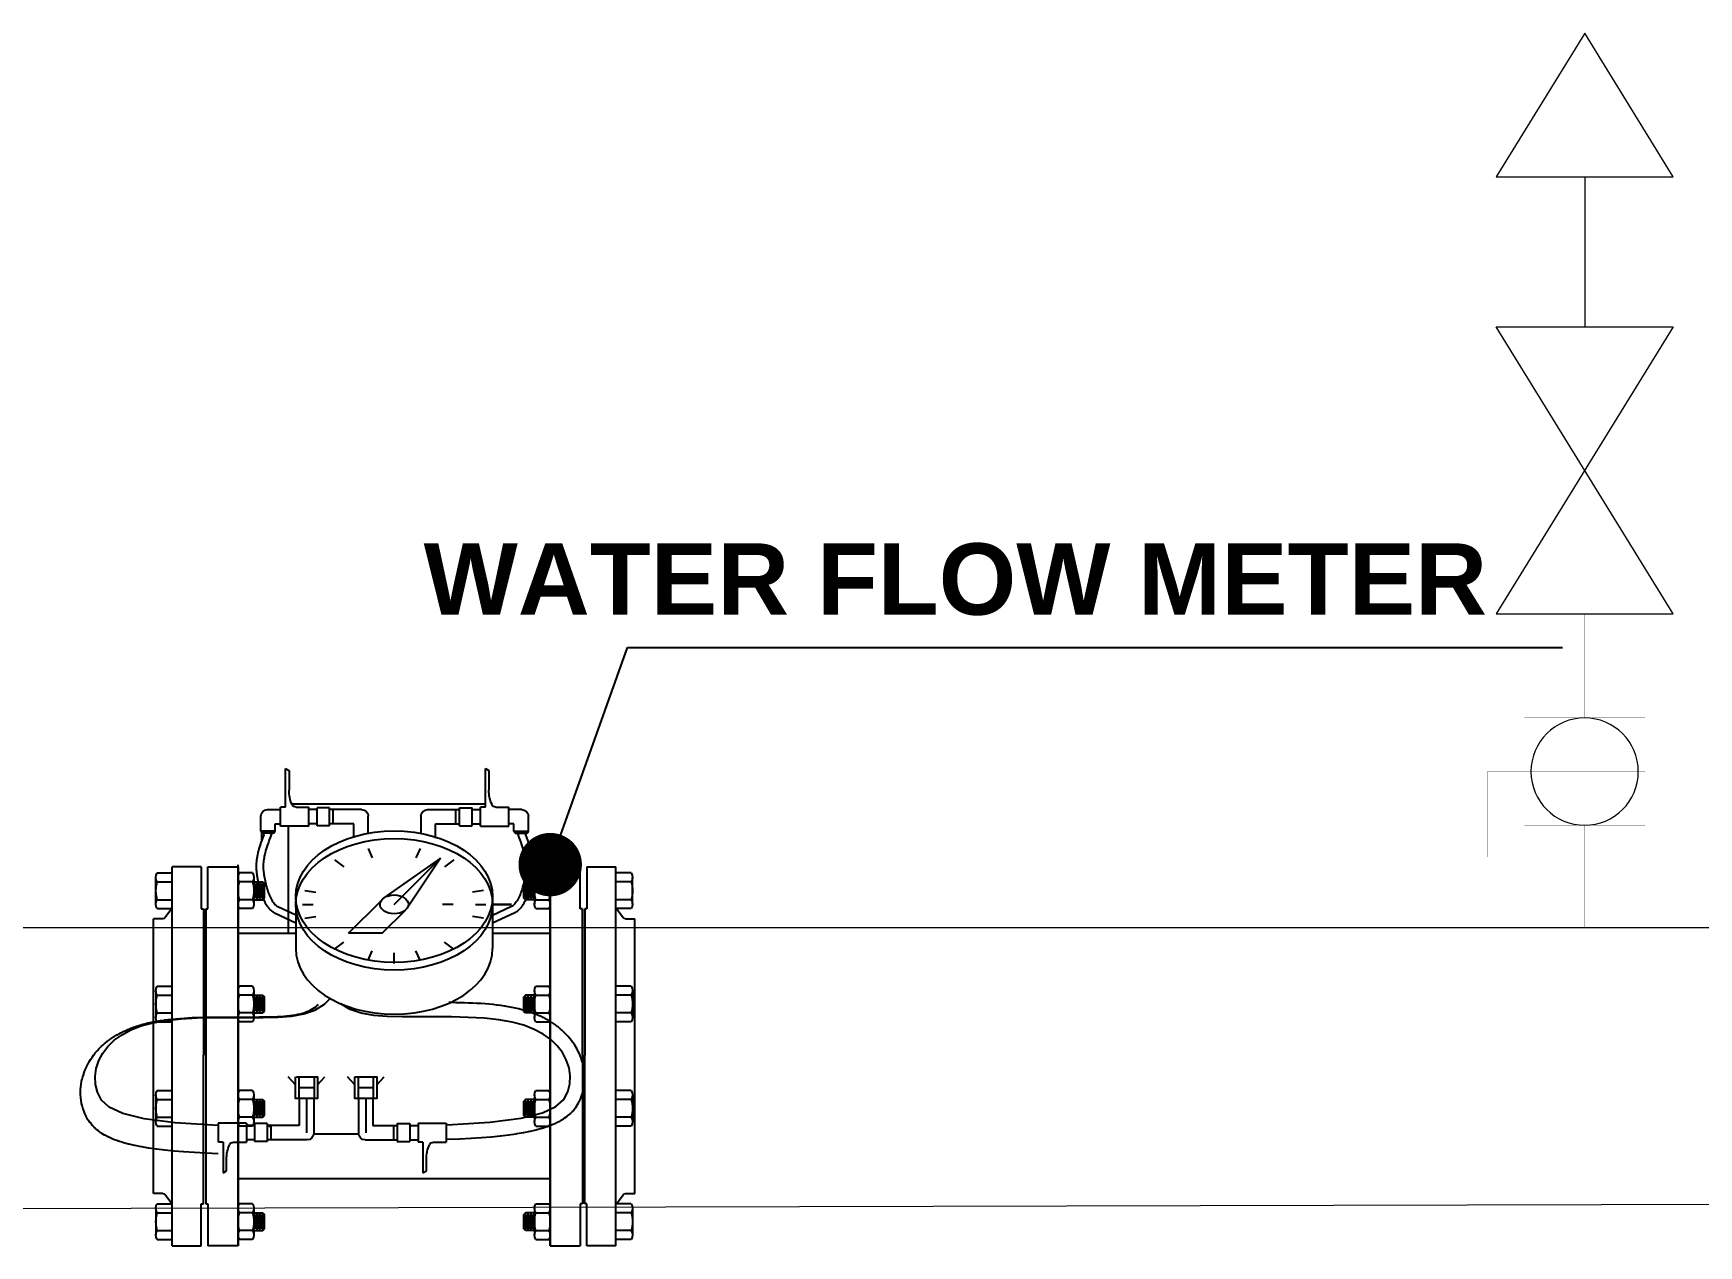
# Model space of a CAD drawing. Header units: inches. Extents: x -98933 to 1585249, y -3352739 to 192771.
# Drawn here: x 58925.11 to 58951.35, y 50251.02 to 50270.14 of the extents above; entities that cross this region are included whole.
import ezdxf

# ---------------------------------------------------------------- set-up
doc = ezdxf.new("R2010")
doc.units = ezdxf.units.IN
doc.header["$MEASUREMENT"] = 0
doc.linetypes.add('CONTINOUS', pattern=[0])
doc.layers.get('0').update_dxf_attribs({"lineweight": 0})
for name, color, linetype in [('8', 7, 'Continuous'), ('flange', 33, 'Continuous'), ('PIPING', 33, 'Continuous'), ('PSLINE', 7, 'Continuous'), ('pump pipe', 241, 'Continuous')]:
    doc.layers.add(name, color=color, linetype=linetype)
for name, color, linetype, lineweight in [('PIPE', 4, 'Continuous', 0), ('SYMBOL HYDRANT', 251, 'Continuous', 0), ('wall', 7, 'Continuous', 0)]:
    doc.layers.add(name, color=color, linetype=linetype, lineweight=lineweight)
doc.styles.add('AN', font='')
doc.styles.get("Standard").update_dxf_attribs({"font": 'arialbd.ttf', "height": 24})
doc.styles.get('AN').set_extended_font_data('Batang')
doc.dimstyles.new('5_in', dxfattribs={"dimtxt": 11, "dimasz": 2, "dimexe": 1, "dimexo": 1, "dimgap": 1, "dimtad": 1, "dimdec": 0, "dimzin": 3, "dimdsep": 46, "dimlunit": 4, "dimtxsty": 'AN', "dimblk": 'DOT', "dimcen": 0.09, "dimclrd": 250, "dimclre": 250, "dimclrt": 30, "dimazin": 0, "dimtfac": 1, "dimtdec": 0, "dimtofl": 0, "dimtmove": 0, "dimatfit": 3, "dimldrblk": 'DOT', "dimfxl": 1, "dimfrac": 1, "dimtolj": 1, "dimtzin": 0, "dimarcsym": 0})

# ---------------------------------------------------------------- blocks, each defined once
blk = doc.blocks.new('FLOW METER 200')
at = {"layer": '8', "color": 1}
for p, q in [((62.5, 77.1), (62.5, 104.6)), ((62.5, 104.6), (65.7, 102.8)), ((241.8, 77.1), (241.8, 104.6)), ((241.8, 104.6), (244.9, 102.8)), ((65.7, 102.8), (65.7, 92.3)), ((244.9, 102.8), (244.9, 92.3)), ((58.1, 60), (58.1, 77.1)), ((62.5, 77.1), (58.3, 77.1)), ((71.9, 77.1), (83.4, 77.1)), ((83.4, 60), (83.4, 77.1)), ((90.7, 75), (83.4, 75)), ((102.1, 76.6), (90.7, 76.6)), ((90.7, 60.5), (90.7, 76.6)), ((102.1, 60.5), (102.1, 76.6)), ((137.9, 75), (102.1, 75)), ((105.4, 62.1), (105.4, 75)), ((190, 75), (218.7, 75)), ((215.3, 62.1), (215.3, 75)), ((218.7, 60.5), (218.7, 76.6)), ((218.7, 76.6), (230, 76.6)), ((230, 60.5), (230, 76.6)), ((230, 75), (237.4, 75)), ((237.4, 60), (237.4, 77.1)), ((241.8, 77.1), (237.6, 77.1)), ((251.2, 77.1), (262.6, 77.1)), ((262.6, 60), (262.6, 77.1)), ((83.4, 60), (58.1, 60)), ((90.7, 62.1), (83.4, 62.1)), ((102.1, 60.5), (90.7, 60.5)), ((130.9, 62.1), (102.1, 62.1)), ((130.9, 37.9), (130.9, 62.1)), ((137.3, 37.9), (137.3, 68.6)), ((184.1, 69.8), (143.8, 69.8)), ((143.8, 37.9), (143.8, 69.1)), ((184.1, 37.9), (184.1, 69.1)), ((190.5, 37.9), (190.5, 68.6)), ((197, 37.9), (197, 62.1)), ((197, 62.1), (218.7, 62.1)), ((218.7, 60.5), (230, 60.5)), ((230, 62.1), (237.4, 62.1)), ((237.4, 60), (262.6, 60)), ((130.6, 18.5), (130.6, 37.9)), ((144.1, 18.5), (144.1, 37.9)), ((183.8, 18.5), (183.8, 37.9)), ((197.3, 18.5), (197.3, 37.9)), ((127.6, 25.6), (120.8, 18.5)), ((130.6, 28.2), (144.1, 28.2)), ((147.1, 25.6), (153.9, 18.5)), ((180.8, 25.6), (174, 18.5)), ((183.8, 28.2), (197.3, 28.2)), ((200.3, 25.6), (207.1, 18.5)), ((121.2, -110), (121.2, -206.3)), ((97.6, -200.1), (96.4, -202)), ((96.4, -202), (96.4, -215.3)), ((109.4, -202), (96.4, -202)), ((108.3, -200.1), (97.6, -200.1)), ((108.3, -200.1), (109.4, -202)), ((109.4, -202), (109.4, -208.4)), ((109.4, -208.4), (114.1, -208.4)), ((139.4, -206.3), (114.1, -206.3)), ((114.1, -206.3), (114.1, -223.4)), ((139.4, -206.3), (139.4, -223.4)), ((146.8, -208.4), (139.4, -208.4)), ((158.1, -206.8), (146.8, -206.8)), ((146.8, -206.8), (146.8, -222.9)), ((158.1, -206.8), (158.1, -222.9)), ((179.7, -208.4), (158.1, -208.4)), ((161.4, -208.4), (161.4, -221.3)), ((179.7, -195.9), (179.7, -208.4)), ((192.7, -199.4), (192.7, -215.3)), ((240.1, -199.3), (240.1, -215.3)), ((253, -195.6), (253, -208.4)), ((253, -208.4), (274.7, -208.4)), ((271.4, -208.4), (271.4, -221.3)), ((274.7, -206.8), (274.7, -222.9)), ((274.7, -206.8), (286, -206.8)), ((286, -206.8), (286, -222.9)), ((286, -208.4), (293.4, -208.4)), ((293.4, -206.3), (318.7, -206.3)), ((293.4, -206.3), (293.4, -223.4)), ((318.7, -206.3), (318.7, -223.4)), ((323.4, -208.4), (318.7, -208.4)), ((324.5, -200.1), (323.4, -202)), ((323.4, -202), (323.4, -208.4)), ((323.4, -202), (336.4, -202)), ((324.5, -200.1), (335.2, -200.1)), ((335.2, -200.1), (336.4, -202)), ((336.4, -202), (336.4, -215.3)), ((102.4, -221.3), (114.1, -221.3)), ((118.5, -223.4), (114.1, -223.4)), ((118.5, -223.4), (118.5, -258.2)), ((128, -223.4), (139.4, -223.4)), ((146.8, -221.3), (139.4, -221.3)), ((158.1, -222.9), (146.8, -222.9)), ((186.8, -221.3), (158.1, -221.3)), ((246, -221.3), (274.7, -221.3)), ((274.7, -222.9), (286, -222.9)), ((286, -221.3), (293.4, -221.3)), ((297.8, -223.4), (293.4, -223.4)), ((297.8, -223.4), (297.8, -258.2)), ((307.2, -223.4), (318.7, -223.4)), ((330.4, -221.3), (318.7, -221.3)), ((121.7, -256.4), (121.7, -238.6)), ((301, -256.4), (301, -238.6)), ((118.5, -258.2), (121.7, -256.4)), ((297.8, -258.2), (301, -256.4))]:
    blk.add_line(p, q, dxfattribs=at)
at = {"layer": '8', "color": 1, "elevation": 0}
for points in [[(58.1, 87.5), (46.9, 87, 0.003188), (46.7, 87), (36.8, 86.5, 0.003549), (36.6, 86.5), (27.3, 85.9, 0.003964), (27.1, 85.9), (18.6, 85.2, 0.004441), (18.3, 85.2), (10.4, 84.4, 0.004992), (10.2, 84.3), (2.9, 83.5, 0.00563), (2.6, 83.4), (-4, 82.5, 0.006368), (-4.4, 82.4), (-10.4, 81.4, 0.007224), (-10.8, 81.3), (-16.3, 80.2, 0.008214), (-16.8, 80.2), (-21.8, 79, 0.009356), (-22.2, 78.9), (-26.8, 77.6, 0.010664), (-27.3, 77.5), (-31.3, 76.2, 0.012145), (-31.9, 76), (-35.6, 74.6, 0.013794), (-36.2, 74.4), (-39.4, 72.9, 0.015578), (-40.2, 72.6), (-43, 71.1, 0.017431), (-43.8, 70.7), (-46.3, 69.2, 0.019233), (-47.1, 68.7), (-49.3, 67.1, 0.020815), (-50.1, 66.4), (-52, 64.9, 0.021963), (-52.8, 64.1), (-54.4, 62.5, 0.022457), (-55.2, 61.6), (-56.5, 59.9, 0.022127), (-57.2, 59), (-58.4, 57.3, 0.020906), (-59, 56.4), (-59.9, 54.7, 0.018847), (-60.4, 53.9), (-61.2, 52.1, 0.016101), (-61.5, 51.4), (-62.2, 49.6, 0.01344), (-62.5, 49), (-63, 47.2, 0.012861), (-63.2, 46.6), (-63.7, 44.8, 0.012813), (-63.9, 44.1), (-64.3, 42.4, 0.012733), (-64.4, 41.7), (-64.7, 39.9, 0.012625), (-64.8, 39.3), (-65, 37.5, 0.012491), (-65.1, 36.8), (-65.2, 35, 0.012336), (-65.2, 34.4), (-65.3, 32.6, 0.012164), (-65.3, 32), (-65.2, 30.2, 0.011978), (-65.2, 29.5), (-65, 27.7, 0.011782), (-65, 27.1), (-64.8, 25.3, 0.011579), (-64.7, 24.8), (-64.4, 23, 0.011374), (-64.3, 22.4), (-63.9, 20.6, 0.011169), (-63.7, 20.1), (-63.3, 18.3, 0.010966), (-63.1, 17.8), (-62.5, 16, 0.010769), (-62.4, 15.5), (-61.7, 13.7, 0.010578), (-61.5, 13.2), (-60.8, 11.5, 0.010396), (-60.6, 11), (-59.8, 9.3, 0.010224), (-59.6, 8.9), (-58.8, 7.2, 0.010063), (-58.5, 6.7), (-57.6, 5.1, 0.009913), (-57.3, 4.6), (-56.3, 3, 0.009776), (-56.1, 2.6), (-55, 1, 0.009651), (-54.7, 0.6), (-53.6, -1, 0.009538), (-53.3, -1.3), (-52.1, -2.9, 0.009438), (-51.8, -3.2), (-50.5, -4.7, 0.009363), (-50.2, -5.1), (-48.8, -6.5, 0.009336), (-48.5, -6.9), (-47.1, -8.3, 0.009294), (-46.8, -8.6), (-45.3, -10, 0.009221), (-44.9, -10.3), (-43.4, -11.7, 0.009118), (-43, -12), (-41.4, -13.3, 0.008989), (-41.1, -13.5), (-39.4, -14.8, 0.008834), (-39, -15.1), (-37.3, -16.3, 0.008658), (-36.9, -16.5), (-35.1, -17.7, 0.008462), (-34.7, -17.9), (-32.9, -19.1, 0.00825), (-32.5, -19.3), (-30.5, -20.4, 0.008025), (-30.2, -20.6), (-28.1, -21.6, 0.007789), (-27.8, -21.8), (-25.7, -22.8, 0.007545), (-25.3, -22.9), (-23.1, -23.9, 0.007297), (-22.8, -24), (-20.5, -25, 0.007045), (-20.2, -25.1), (-17.8, -26, 0.006793), (-17.5, -26.1), (-15, -26.9, 0.006541), (-14.7, -27), (-12.2, -27.8, 0.006293), (-11.9, -27.9), (-9.3, -28.6, 0.006048), (-9, -28.7), (-6.3, -29.4, 0.005808), (-6, -29.5), (-3.3, -30.1, 0.005574), (-3, -30.2), (-0.2, -30.8, 0.005347), (0.1, -30.8), (3, -31.4, 0.005127), (3.3, -31.4), (6.3, -31.9, 0.004914), (6.6, -32), (9.7, -32.4, 0.004658), (9.9, -32.5), (13.1, -32.9, 0.004223), (13.4, -32.9), (16.6, -33.3, 0.003788), (16.8, -33.3), (20.2, -33.6, 0.003399), (20.4, -33.6), (23.8, -33.9, 0.00305), (24, -33.9), (27.5, -34.2, 0.002733), (27.6, -34.2), (31.2, -34.4, 0.002445), (31.3, -34.4), (34.9, -34.6, 0.002181), (35, -34.6), (38.7, -34.7, 0.001938), (38.8, -34.7), (42.4, -34.8, 0.001711), (42.5, -34.8), (46.3, -34.9, 0.001499), (46.3, -34.9), (50.1, -35, 0.001298), (50.1, -35), (53.9, -35.1, 0.001107), (54, -35.1), (57.8, -35.1, 0.000923), (57.8, -35.1), (61.6, -35.1, 0.000745), (61.6, -35.1), (65.4, -35.1, 0.000571), (65.4, -35.1), (69.2, -35.1, 0.000399), (69.2, -35.1), (73, -35.1, 0.000227), (73, -35.1), (76.8, -35.1, 0.000053), (76.8, -35.1), (80.5, -35.1), (84.2, -35.1), (87.8, -35.1), (91.4, -35.1), (94.9, -35.2), (98.3, -35.2), (101.7, -35.2), (104.9, -35.3), (108.1, -35.4), (111.2, -35.5), (114.1, -35.7), (117, -35.9), (119.8, -36.1), (122.4, -36.4), (124.9, -36.7), (127.4, -37.1), (129.7, -37.6), (131.9, -38.1), (134, -38.6), (135.9, -39.3), (137.8, -40), (139.6, -40.7), (141.2, -41.5), (142.8, -42.4), (144.3, -43.4), (145.7, -44.4), (147, -45.5), (148.1, -46.5)], [(263.4, 74.5), (274.6, 74, -0.003188), (274.8, 74), (284.8, 73.5, -0.003549), (284.9, 73.5), (294.2, 72.9, -0.003964), (294.4, 72.9), (302.9, 72.2, -0.004441), (303.2, 72.2), (311.1, 71.4, -0.004992), (311.3, 71.4), (318.6, 70.5, -0.00563), (318.9, 70.4), (325.5, 69.5, -0.006368), (325.9, 69.4), (332, 68.4, -0.007224), (332.3, 68.4), (337.9, 67.3, -0.008214), (338.3, 67.2), (343.3, 66, -0.009356), (343.8, 65.9), (348.3, 64.6, -0.010664), (348.8, 64.5), (352.9, 63.2, -0.012145), (353.5, 63), (357.1, 61.6, -0.013794), (357.7, 61.4), (361, 60, -0.015578), (361.7, 59.6), (364.5, 58.2, -0.017431), (365.3, 57.7), (367.8, 56.2, -0.019233), (368.6, 55.7), (370.8, 54.1, -0.020815), (371.6, 53.5), (373.5, 51.9, -0.021963), (374.3, 51.1), (375.9, 49.5, -0.022457), (376.7, 48.6), (378.1, 47, -0.022127), (378.8, 46), (379.9, 44.4, -0.020906), (380.5, 43.4), (381.4, 41.7, -0.018847), (381.9, 40.9), (382.7, 39.1, -0.016101), (383, 38.4), (383.7, 36.6, -0.01344), (384, 36), (384.6, 34.2, -0.012861), (384.8, 33.6), (385.2, 31.8, -0.012813), (385.4, 31.2), (385.8, 29.4, -0.012733), (385.9, 28.7), (386.2, 26.9, -0.012625), (386.3, 26.3), (386.6, 24.5, -0.012491), (386.6, 23.8), (386.7, 22, -0.012336), (386.8, 21.4), (386.8, 19.6, -0.012164), (386.8, 19), (386.7, 17.2, -0.011978), (386.7, 16.6), (386.6, 14.8, -0.011782), (386.5, 14.2), (386.3, 12.4, -0.011579), (386.2, 11.8), (385.9, 10, -0.011374), (385.8, 9.4), (385.4, 7.6, -0.011169), (385.2, 7.1), (384.8, 5.3, -0.010966), (384.6, 4.8), (384.1, 3, -0.010769), (383.9, 2.5), (383.3, 0.8, -0.010578), (383.1, 0.2), (382.4, -1.5, -0.010396), (382.1, -2), (381.4, -3.7, -0.010224), (381.1, -4.1), (380.3, -5.8, -0.010063), (380, -6.3), (379.1, -7.9, -0.009913), (378.8, -8.3), (377.9, -10, -0.009776), (377.6, -10.4), (376.5, -12, -0.009651), (376.2, -12.4), (375.1, -13.9, -0.009538), (374.8, -14.3), (373.6, -15.9, -0.009438), (373.3, -16.2), (372, -17.7, -0.009363), (371.7, -18.1), (370.4, -19.5, -0.009336), (370, -19.9), (368.6, -21.3, -0.009294), (368.3, -21.6), (366.8, -23, -0.009221), (366.5, -23.3), (364.9, -24.7, -0.009118), (364.6, -25), (363, -26.2, -0.008989), (362.6, -26.5), (360.9, -27.8, -0.008834), (360.6, -28.1), (358.8, -29.3, -0.008658), (358.4, -29.5), (356.6, -30.7, -0.008462), (356.3, -30.9), (354.4, -32, -0.00825), (354, -32.3), (352, -33.3, -0.008025), (351.7, -33.5), (349.6, -34.6, -0.007789), (349.3, -34.8), (347.2, -35.8, -0.007545), (346.8, -35.9), (344.6, -36.9, -0.007297), (344.3, -37), (342, -38, -0.007045), (341.7, -38.1), (339.3, -39, -0.006793), (339, -39.1), (336.6, -39.9, -0.006541), (336.2, -40), (333.7, -40.8, -0.006293), (333.4, -40.9), (330.8, -41.6, -0.006048), (330.5, -41.7), (327.9, -42.4, -0.005808), (327.6, -42.5), (324.8, -43.1, -0.005574), (324.5, -43.2), (321.7, -43.8, -0.005347), (321.4, -43.8), (318.5, -44.4, -0.005127), (318.2, -44.4), (315.2, -44.9, -0.004914), (314.9, -45), (311.8, -45.4, -0.004658), (311.6, -45.5), (308.4, -45.9, -0.004223), (308.2, -45.9), (304.9, -46.3, -0.003788), (304.7, -46.3), (301.3, -46.6, -0.003399), (301.2, -46.6), (297.7, -46.9, -0.00305), (297.6, -46.9), (294.1, -47.2, -0.002733), (293.9, -47.2), (290.4, -47.4, -0.002445), (290.2, -47.4), (286.6, -47.6, -0.002181), (286.5, -47.6), (282.9, -47.7, -0.001938), (282.8, -47.7), (279.1, -47.8, -0.001711), (279, -47.8), (275.3, -47.9, -0.001499), (275.2, -47.9), (271.4, -48, -0.001298), (271.4, -48), (267.6, -48.1, -0.001107), (267.5, -48.1), (264.9, -48.1)], [(333.3, -200.1), (333.8, -198.6, 0.00235), (333.8, -198.6), (334.7, -196.2, 0.002696), (334.7, -196.2), (335.5, -193.9, 0.003078), (335.5, -193.9), (336.3, -191.8, 0.003497), (336.3, -191.7), (337, -189.7, 0.003951), (337, -189.7), (337.6, -187.8, 0.004437), (337.6, -187.7), (338.1, -185.9, 0.004949), (338.2, -185.8), (338.6, -184.1, 0.005479), (338.6, -184), (339.1, -182.4, 0.006011), (339.1, -182.3), (339.4, -180.7, 0.00653), (339.5, -180.6), (339.8, -179.1, 0.007013), (339.8, -179), (340, -177.5, 0.007436), (340, -177.5), (340.2, -176, 0.00777), (340.2, -175.9), (340.4, -174.6, 0.00799), (340.4, -174.5), (340.5, -173.1, 0.008073), (340.5, -173), (340.6, -171.7, 0.008003), (340.6, -171.6), (340.6, -170.3, 0.007774), (340.6, -170.2), (340.5, -168.9, 0.007391), (340.5, -168.8), (340.5, -167.5, 0.006867), (340.5, -167.4), (340.4, -166.1, 0.006227), (340.4, -166.1), (340.2, -164.8, 0.0055), (340.2, -164.7), (340, -163.4, 0.004718), (340, -163.3), (339.8, -161.9, 0.003913), (339.8, -161.9), (339.6, -160.5, 0.003269), (339.6, -160.5), (339.4, -159, 0.003277), (339.3, -159), (339.1, -157.5, 0.003469), (339.1, -157.5), (338.8, -156, 0.003693), (338.8, -155.9), (338.4, -154.4, 0.003949), (338.4, -154.4), (338, -152.8, 0.004243), (338, -152.8), (337.6, -151.2, 0.004577), (337.6, -151.2), (337.2, -149.6, 0.004959), (337.2, -149.6), (336.7, -148, 0.005394), (336.7, -148), (336.2, -146.5, 0.005891), (336.2, -146.4), (335.7, -144.9, 0.00646), (335.7, -144.8), (335.1, -143.3, 0.007112), (335.1, -143.3), (334.5, -141.8, 0.007862), (334.5, -141.7), (333.9, -140.3, 0.008724), (333.8, -140.2), (333.2, -138.9, 0.009717), (333.1, -138.8), (332.4, -137.5, 0.010861), (332.3, -137.4), (331.6, -136.1, 0.012177), (331.5, -136), (330.8, -134.8, 0.013683), (330.7, -134.7), (329.9, -133.6, 0.015394), (329.8, -133.5), (328.9, -132.4, 0.017312), (328.8, -132.3), (327.9, -131.4, 0.019418), (327.7, -131.2), (326.8, -130.4, 0.021658), (326.6, -130.2), (325.6, -129.5, 0.023933), (325.4, -129.3), (324.3, -128.7, 0.026085), (324.1, -128.6), (304.3, -119.3)], [(99.5, -200.1), (99, -198.6, -0.00235), (99, -198.6), (98.1, -196.2, -0.002696), (98.1, -196.2), (97.3, -193.9, -0.003078), (97.2, -193.9), (96.5, -191.8, -0.003497), (96.5, -191.7), (95.8, -189.7, -0.003951), (95.8, -189.7), (95.2, -187.8, -0.004437), (95.2, -187.7), (94.7, -185.9, -0.004949), (94.6, -185.8), (94.2, -184.1, -0.005479), (94.1, -184), (93.7, -182.4, -0.006011), (93.7, -182.3), (93.4, -180.7, -0.00653), (93.3, -180.6), (93, -179.1, -0.007013), (93, -179), (92.8, -177.5, -0.007436), (92.8, -177.5), (92.6, -176, -0.00777), (92.6, -175.9), (92.4, -174.6, -0.00799), (92.4, -174.5), (92.3, -173.1, -0.008073), (92.3, -173), (92.2, -171.7, -0.008003), (92.2, -171.6), (92.2, -170.3, -0.007774), (92.2, -170.2), (92.3, -168.9, -0.007391), (92.3, -168.8), (92.3, -167.5, -0.006867), (92.3, -167.4), (92.4, -166.1, -0.006227), (92.4, -166.1), (92.6, -164.8, -0.0055), (92.6, -164.7), (92.7, -163.4, -0.004718), (92.8, -163.3), (92.9, -161.9, -0.003913), (93, -161.9), (93.2, -160.5, -0.003269), (93.2, -160.5), (93.4, -159, -0.003277), (93.4, -159), (93.7, -157.5, -0.003469), (93.7, -157.5), (94, -156, -0.003693), (94, -155.9), (94.4, -154.4, -0.003949), (94.4, -154.4), (94.7, -152.8, -0.004243), (94.8, -152.8), (95.1, -151.2, -0.004577), (95.2, -151.2), (95.6, -149.6, -0.004959), (95.6, -149.6), (96, -148, -0.005394), (96.1, -148), (96.6, -146.5, -0.005891), (96.6, -146.4), (97.1, -144.9, -0.00646), (97.1, -144.8), (97.7, -143.3, -0.007112), (97.7, -143.3), (98.3, -141.8, -0.007862), (98.3, -141.7), (98.9, -140.3, -0.008724), (99, -140.2), (99.6, -138.9, -0.009717), (99.7, -138.8), (100.4, -137.5, -0.010861), (100.4, -137.4), (101.2, -136.1, -0.012177), (101.3, -136), (102, -134.8, -0.013683), (102.1, -134.7), (102.9, -133.6, -0.015394), (103, -133.5), (103.9, -132.4, -0.017312), (104, -132.3), (104.9, -131.4, -0.019418), (105.1, -131.2), (106, -130.4, -0.021658), (106.2, -130.2), (107.2, -129.5, -0.023933), (107.4, -129.3), (108.4, -128.7, -0.026085), (108.7, -128.6), (127.7, -119.7)]]:
    blk.add_lwpolyline(points, format="xyb", dxfattribs=at)
at = {"layer": '8', "color": 1}
for points in [[(58.1, 62.1), (19.6, 59.9), (-8.3, 56.3), (-27.4, 51.5), (-39.6, 45.8), (-46.6, 39.3), (-50.2, 32.4), (-52, 25.3), (-52.3, 18.1), (-51.3, 11), (-48.9, 4), (-45.4, -2.6), (-40.7, -8.8), (-35, -14.4), (-28.1, -19.3), (-20.1, -23.6), (-10.9, -27.1), (-0.3, -30), (11.6, -32.1), (24.9, -33.5), (39.2, -34.3), (54.1, -34.6), (69.2, -34.7), (84.2, -34.7), (98.4, -34.7), (111.7, -35.1), (124, -36), (135, -38), (144.9, -41.4), (153.6, -46.7), (158.7, -51.7)], [(263.4, 61.6), (301.9, 59.3), (329.8, 55.7), (349, 50.9), (361.1, 45.2), (368.1, 38.8), (371.8, 31.9), (373.5, 24.8), (373.9, 17.6), (372.8, 10.4), (370.4, 3.4), (366.9, -3.2), (362.2, -9.4), (356.5, -14.9), (349.6, -19.9), (341.6, -24.1), (332.4, -27.7), (321.9, -30.6), (309.9, -32.7), (296.7, -34.1), (282.3, -34.8), (267.4, -35.2), (252.3, -35.2), (237.4, -35.2), (223.1, -35.3), (209.8, -35.6), (197.6, -36.6), (186.5, -38.6), (176.6, -42), (168.3, -47)]]:
    blk.add_lwpolyline(points, dxfattribs=at)
at = {"layer": '8', "color": 1, "elevation": 0}
for points in [[(128.3, 18.5), (147.1, 18.5), (147.1, 37.9), (127.6, 37.9), (127.6, 18.5)], [(106.3, -200.1), (104.9, -196.3), (104, -194), (103.2, -191.8), (102.5, -189.7), (101.8, -187.7), (101.3, -185.9), (100.7, -184.1), (100.3, -182.4), (99.9, -180.9), (99.5, -179.4), (99.3, -177.9), (99, -176.5), (98.9, -175.2), (98.7, -173.9), (98.6, -172.7), (98.6, -171.5), (98.6, -170.3), (98.6, -169.1), (98.6, -167.9), (98.7, -166.7), (98.9, -165.4), (99, -164.2), (99.2, -162.9), (99.4, -161.5), (99.7, -160.1), (99.9, -158.7), (100.2, -157.3), (100.6, -155.8), (100.9, -154.3), (101.3, -152.8), (101.7, -151.3), (102.1, -149.9), (102.6, -148.4), (103.1, -147), (103.6, -145.6), (104.1, -144.2), (104.7, -142.9), (105.3, -141.7), (105.9, -140.5), (106.6, -139.4), (107.3, -138.4), (108, -137.5), (108.7, -136.6), (109.4, -135.9), (110.1, -135.2), (110.8, -134.7), (111.6, -134.2), (127.7, -126.7)], [(326.5, -200.1), (327.9, -196.3), (328.8, -194), (329.6, -191.8), (330.3, -189.7), (330.9, -187.7), (331.5, -185.9), (332.1, -184.1), (332.5, -182.4), (332.9, -180.9), (333.2, -179.4), (333.5, -177.9), (333.8, -176.5), (333.9, -175.2), (334.1, -173.9), (334.2, -172.7), (334.2, -171.5), (334.2, -170.3), (334.2, -169.1), (334.1, -167.9), (334.1, -166.7), (333.9, -165.4), (333.8, -164.2), (333.6, -162.9), (333.4, -161.5), (333.1, -160.1), (332.8, -158.7), (332.6, -157.3), (332.2, -155.8), (331.9, -154.3), (331.5, -152.8), (331.1, -151.3), (330.7, -149.9), (330.2, -148.4), (329.7, -147), (329.2, -145.6), (328.7, -144.2), (328.1, -142.9), (327.5, -141.7), (326.9, -140.5), (326.2, -139.4), (325.5, -138.4), (324.8, -137.5), (324.1, -136.6), (323.4, -135.9), (322.7, -135.2), (322, -134.7), (321.2, -134.2), (304.3, -126.3)], [(97.3, -194.1), (97.4, -202)]]:
    blk.add_lwpolyline(points, dxfattribs=at)
blk.add_lwpolyline([(180.8, 18.5), (200.3, 18.5), (200.3, 37.9), (180.8, 37.9)], close=True, dxfattribs=at)
at = {"layer": '8', "color": 1}
for centre, radius, start, end in [((92.2, 91.1), 26.5, 177.4512, 206.2695), ((271.5, 91.1), 26.5, 177.4512, 206.2695), ((71.9, 81.1), 3.97, 206.2695, 270), ((137.9, 69.1), 5.95, 0, 90), ((190, 69.1), 5.95, 90, 180), ((251.2, 81.1), 3.97, 206.2695, 270), ((102.4, -215.3), 5.95, 180, 270), ((128, -227.4), 3.97, 90, 153.7305), ((186.8, -215.3), 5.95, 270, 0), ((246, -215.3), 5.95, 180, 270), ((307.2, -227.4), 3.97, 90, 153.7305), ((330.4, -215.3), 5.95, 270, 0), ((148.2, -237.4), 26.5, 153.7305, 182.5488), ((327.5, -237.4), 26.5, 153.7305, 182.5488)]:
    blk.add_arc(centre, radius, start, end, dxfattribs=at)
at = {"layer": 'flange', "color": 8}
for p, q in [((3.5, 164.4), (17, 164.4)), ((89, 164.4), (77.2, 164.4)), ((343, 164.4), (354.7, 164.4)), ((428.5, 164.4), (414.9, 164.4)), ((2.3, 136.4), (2.3, 160.4)), ((3.5, 156.4), (17, 156.4)), ((76, 136.4), (76, 160.4)), ((89, 156.4), (77.2, 156.4)), ((90.2, 136.4), (90.2, 160.4)), ((90.2, 156.4), (98.2, 156.4)), ((90.4, 156.4), (90.4, 140.4)), ((91.7, 154.9), (91.7, 141.9)), ((93, 156.4), (93, 140.4)), ((94.3, 154.9), (94.3, 141.9)), ((95.6, 156.4), (95.6, 140.4)), ((96.9, 154.9), (96.9, 141.9)), ((98.2, 156.4), (98.2, 140.4)), ((98.2, 156.4), (99.6, 154.9)), ((99.6, 154.9), (99.6, 141.9)), ((333.7, 156.4), (332.3, 154.9)), ((332.3, 154.9), (332.3, 141.9)), ((333.7, 156.4), (333.7, 140.4)), ((341.8, 156.4), (333.7, 156.4)), ((335, 154.9), (335, 141.9)), ((336.3, 156.4), (336.3, 140.4)), ((337.6, 154.9), (337.6, 141.9)), ((339, 156.4), (339, 140.4)), ((340.3, 154.9), (340.3, 141.9)), ((341.6, 156.4), (341.6, 140.4)), ((341.8, 136.4), (341.8, 160.4)), ((343, 156.4), (354.7, 156.4)), ((355.9, 136.4), (355.9, 160.4)), ((428.5, 156.4), (414.9, 156.4)), ((429.7, 136.4), (429.7, 160.4)), ((3.5, 140.4), (17, 140.4)), ((89, 140.4), (77.2, 140.4)), ((90.2, 140.4), (98.2, 140.4)), ((98.2, 140.4), (99.6, 141.9)), ((333.7, 140.4), (332.3, 141.9)), ((341.8, 140.4), (333.7, 140.4)), ((343, 140.4), (354.7, 140.4)), ((428.5, 140.4), (414.9, 140.4)), ((3.5, 132.4), (17, 132.4)), ((89, 132.4), (77.2, 132.4)), ((343, 132.4), (354.7, 132.4)), ((428.5, 132.4), (414.9, 132.4)), ((76, 45.1), (76, 78)), ((3.5, 62.7), (17, 62.7)), ((76, 38.3), (76, 68.3)), ((89, 62.7), (77.2, 62.7)), ((103.7, 63.3), (105.6, 61.5)), ((343, 62.7), (354.7, 62.7)), ((428.5, 62.7), (414.9, 62.7)), ((2.3, 34.8), (2.3, 58.7)), ((3.5, 54.8), (17, 54.8)), ((76, 34.8), (76, 58.7)), ((89, 54.8), (77.2, 54.8)), ((90.2, 34.8), (90.2, 58.7)), ((90.2, 54.8), (98.2, 54.8)), ((90.4, 54.8), (90.4, 38.8)), ((91.7, 53.3), (91.7, 40.3)), ((93, 54.8), (93, 38.8)), ((94.3, 53.3), (94.3, 40.3)), ((95.6, 54.8), (95.6, 38.8)), ((96.9, 53.3), (96.9, 40.3)), ((98.2, 54.8), (98.2, 38.8)), ((98.2, 54.8), (99.6, 53.3)), ((99.6, 53.3), (99.6, 40.2)), ((333.7, 54.7), (332.3, 53.3)), ((332.3, 53.3), (332.3, 40.2)), ((341.8, 54.7), (333.7, 54.7)), ((333.7, 54.7), (333.7, 38.8)), ((335, 53.3), (335, 40.2)), ((336.3, 54.7), (336.3, 38.8)), ((337.6, 53.3), (337.6, 40.2)), ((339, 54.7), (339, 38.8)), ((340.3, 53.3), (340.3, 40.2)), ((341.6, 54.7), (341.6, 38.8)), ((341.8, 34.8), (341.8, 58.7)), ((343, 54.7), (354.7, 54.7)), ((355.9, 34.8), (355.9, 58.7)), ((428.5, 54.7), (414.9, 54.7)), ((429.7, 34.8), (429.7, 58.7)), ((3.5, 38.8), (17, 38.8)), ((3.5, 30.8), (17, 30.8)), ((89, 38.8), (77.2, 38.8)), ((89, 30.8), (77.2, 30.8)), ((90.2, 38.8), (98.2, 38.8)), ((98.2, 38.8), (99.6, 40.2)), ((333.7, 38.8), (332.3, 40.2)), ((341.8, 38.8), (333.7, 38.8)), ((343, 38.8), (354.7, 38.8)), ((343, 30.8), (354.7, 30.8)), ((428.5, 38.8), (414.9, 38.8)), ((428.5, 30.8), (414.9, 30.8)), ((76, 0), (76, -171.8)), ((76, -0.8), (76, -170)), ((355.9, 0), (355.9, -171.8)), ((355.9, -0.8), (355.9, -170)), ((2.3, -58.7), (2.3, -34.8)), ((3.5, -30.8), (17, -30.8)), ((3.5, -38.8), (17, -38.8)), ((76, -58.7), (76, -34.8)), ((89, -30.8), (77.2, -30.8)), ((89, -38.8), (77.2, -38.8)), ((90.2, -58.7), (90.2, -34.8)), ((90.2, -38.8), (98.2, -38.8)), ((90.4, -38.8), (90.4, -54.8)), ((91.7, -40.3), (91.7, -53.3)), ((93, -38.8), (93, -54.8)), ((94.3, -40.3), (94.3, -53.3)), ((95.6, -38.8), (95.6, -54.8)), ((96.9, -40.3), (96.9, -53.3)), ((98.2, -38.8), (98.2, -54.8)), ((98.2, -38.8), (99.6, -40.2)), ((99.6, -40.2), (99.6, -53.3)), ((333.7, -38.8), (332.3, -40.2)), ((332.3, -40.2), (332.3, -53.3)), ((341.8, -38.8), (333.7, -38.8)), ((333.7, -38.8), (333.7, -54.8)), ((335, -40.3), (335, -53.3)), ((336.3, -38.8), (336.3, -54.8)), ((337.6, -40.3), (337.6, -53.3)), ((339, -38.8), (339, -54.8)), ((340.3, -40.3), (340.3, -53.3)), ((341.6, -38.8), (341.6, -54.8)), ((341.8, -58.8), (341.8, -34.8)), ((343, -30.8), (354.7, -30.8)), ((343, -38.8), (354.7, -38.8)), ((355.9, -58.8), (355.9, -34.8)), ((428.5, -30.8), (414.9, -30.8)), ((428.5, -38.8), (414.9, -38.8)), ((429.7, -58.8), (429.7, -34.8)), ((3.5, -54.8), (17, -54.8)), ((89, -54.8), (77.2, -54.8)), ((90.2, -54.8), (98.2, -54.8)), ((98.2, -54.8), (99.6, -53.3)), ((333.7, -54.8), (332.3, -53.3)), ((341.8, -54.8), (333.7, -54.8)), ((343, -54.8), (354.7, -54.8)), ((428.5, -54.8), (414.9, -54.8)), ((3.5, -62.7), (17, -62.7)), ((89, -62.7), (77.2, -62.7)), ((343, -62.7), (354.7, -62.7)), ((428.5, -62.7), (414.9, -62.7)), ((3.5, -132.4), (17, -132.4)), ((76, -132.3), (76, -170)), ((89, -132.4), (77.2, -132.4)), ((343, -132.4), (354.7, -132.4)), ((355.9, -132.3), (355.9, -170)), ((428.5, -132.4), (414.9, -132.4)), ((2.3, -136.4), (2.3, -160.4)), ((3.5, -140.4), (17, -140.4)), ((76, -160.4), (76, -136.4)), ((89, -140.4), (77.2, -140.4)), ((90.2, -160.4), (90.2, -136.4)), ((90.2, -140.4), (98.2, -140.4)), ((90.4, -140.4), (90.4, -156.4)), ((91.7, -141.9), (91.7, -154.9)), ((93, -140.4), (93, -156.4)), ((94.3, -141.9), (94.3, -154.9)), ((95.6, -140.4), (95.6, -156.4)), ((96.9, -141.9), (96.9, -154.9)), ((98.2, -140.4), (98.2, -156.4)), ((98.2, -140.4), (99.6, -141.9)), ((99.6, -141.9), (99.6, -154.9)), ((333.7, -140.4), (332.3, -141.9)), ((332.3, -141.9), (332.3, -154.9)), ((333.7, -140.4), (333.7, -156.4)), ((341.8, -140.4), (333.7, -140.4)), ((335, -141.9), (335, -154.9)), ((336.3, -140.4), (336.3, -156.4)), ((337.6, -141.9), (337.6, -154.9)), ((339, -140.4), (339, -156.4)), ((340.3, -141.9), (340.3, -154.9)), ((341.6, -140.4), (341.6, -156.4)), ((341.8, -160.4), (341.8, -136.4)), ((343, -140.4), (354.7, -140.4)), ((355.9, -160.4), (355.9, -136.4)), ((428.5, -140.4), (414.9, -140.4)), ((429.7, -136.4), (429.7, -160.4)), ((3.5, -156.4), (17, -156.4)), ((89, -156.4), (77.2, -156.4)), ((90.2, -156.4), (98.2, -156.4)), ((98.2, -156.4), (99.6, -154.9)), ((333.7, -156.4), (332.3, -154.9)), ((341.8, -156.4), (333.7, -156.4)), ((343, -156.4), (354.7, -156.4)), ((428.5, -156.4), (414.9, -156.4)), ((3.5, -164.4), (17, -164.4)), ((89, -164.4), (77.2, -164.4)), ((343, -164.4), (354.7, -164.4)), ((428.5, -164.4), (414.9, -164.4)), ((103.7, -200.6), (105.6, -198.8))]:
    blk.add_line(p, q, dxfattribs=at)
at = {"layer": 'flange', "color": 33}
for p, q in [((17, 170), (43, 170)), ((17, 170), (17, -0.8)), ((43, 170), (43, 132.4)), ((76, 170), (49, 170)), ((49, 132.4), (49, 170)), ((76, 170), (76, -0.8)), ((76, -170), (76, 170)), ((355.9, 170), (382.9, 170)), ((355.9, 170), (355.9, -0.8)), ((355.9, -170), (355.9, 170)), ((355.9, -170), (355.9, 170)), ((382.9, 132.4), (382.9, 170)), ((414.9, 170), (388.9, 170)), ((388.9, 170), (388.9, 132.4)), ((414.9, 170), (414.9, -0.8)), ((8.5, 123.3), (0, 123.3)), ((0, 123.3), (0, -123.3)), ((16.5, 132.4), (10.6, 124.4)), ((43, 132.4), (45, 132.4)), ((45, 132.4), (45, -0.8)), ((47, 132.4), (49, 132.4)), ((47, -0.8), (47, 132.4)), ((384.9, 132.4), (382.9, 132.4)), ((384.9, -0.8), (384.9, 132.4)), ((386.9, 132.4), (386.9, -0.8)), ((388.9, 132.4), (386.9, 132.4)), ((415.4, 132.4), (421.3, 124.4)), ((423.4, 123.3), (431.9, 123.3)), ((431.9, 123.3), (431.9, -123.3)), ((76, 117.4), (76, 15.2)), ((355.9, 117.4), (355.9, 15.2)), ((17, -0.8), (17, -170)), ((45, -132.2), (45, -0.8)), ((47, -0.8), (47, -132.2)), ((47, -132.2), (47, -0.8)), ((384.9, -0.8), (384.9, -132.2)), ((384.9, -132.2), (384.9, -0.8)), ((386.9, -132.2), (386.9, -0.8)), ((414.9, -0.8), (414.9, -170)), ((76, -25.2), (76, -127.4)), ((355.9, -25.2), (355.9, -127.4)), ((8.5, -123.3), (0, -123.3)), ((16.5, -132.4), (10.6, -124.4)), ((43, -132.2), (45, -132.2)), ((43, -170), (43, -132.2)), ((47, -132.2), (49, -132.2)), ((49, -132.2), (49, -170)), ((384.9, -132.2), (382.9, -132.2)), ((382.9, -132.2), (382.9, -170)), ((388.9, -132.2), (386.9, -132.2)), ((388.9, -170), (388.9, -132.2)), ((415.4, -132.4), (421.3, -124.4)), ((423.4, -123.3), (431.9, -123.3)), ((43, -170), (17, -170)), ((49, -170), (76, -170)), ((382.9, -170), (355.9, -170)), ((388.9, -170), (414.9, -170))]:
    blk.add_line(p, q, dxfattribs=at)
at = {"layer": 'flange', "color": 8}
for centre, radius, start, end in [((9.5, 160.4), 7.27, 146.6799, 213.3199), ((83.3, 160.4), 7.27, 146.6799, 213.3199), ((82.9, 160.4), 7.27, 326.6799, 33.3199), ((349, 160.4), 7.27, 146.6801, 213.3201), ((348.7, 160.4), 7.27, 326.6801, 33.3201), ((422.4, 160.4), 7.27, 326.6801, 33.3201), ((29.6, 148.4), 27.3, 162.9802, 197.0196), ((103.3, 148.4), 27.3, 162.9802, 197.0196), ((62.8, 148.4), 27.3, 342.9802, 17.0196), ((369.1, 148.4), 27.3, 162.9804, 197.0198), ((328.6, 148.4), 27.3, 342.9804, 17.0198), ((402.4, 148.4), 27.3, 342.9804, 17.0198), ((9.5, 136.4), 7.27, 146.6799, 213.3199), ((83.3, 136.4), 7.27, 146.6799, 213.3199), ((82.9, 136.4), 7.27, 326.6799, 33.3199), ((349, 136.4), 7.27, 146.6801, 213.3201), ((348.7, 136.4), 7.27, 326.6801, 33.3201), ((422.4, 136.4), 7.27, 326.6801, 33.3201), ((9.5, 58.7), 7.27, 146.6799, 213.3199), ((83.3, 58.7), 7.27, 146.6799, 213.3199), ((82.9, 58.7), 7.27, 326.6799, 33.3199), ((349, 58.7), 7.27, 146.6801, 213.3201), ((348.7, 58.7), 7.27, 326.6801, 33.3201), ((422.4, 58.7), 7.27, 326.6801, 33.3201), ((29.6, 46.8), 27.3, 162.9802, 197.0196), ((103.3, 46.8), 27.3, 162.9802, 197.0196), ((62.8, 46.8), 27.3, 342.9802, 17.0196), ((369.1, 46.8), 27.3, 162.9804, 197.0198), ((328.6, 46.8), 27.3, 342.9804, 17.0198), ((402.4, 46.8), 27.3, 342.9804, 17.0198), ((9.5, 34.8), 7.27, 146.6799, 213.3199), ((83.3, 34.8), 7.27, 146.6799, 213.3199), ((82.9, 34.8), 7.27, 326.6799, 33.3199), ((349, 34.8), 7.27, 146.6801, 213.3201), ((348.7, 34.8), 7.27, 326.6801, 33.3201), ((422.4, 34.8), 7.27, 326.6801, 33.3201), ((9.5, -34.8), 7.27, 146.6799, 213.3199), ((29.6, -46.8), 27.3, 162.9802, 197.0196), ((83.3, -34.8), 7.27, 146.6799, 213.3199), ((103.3, -46.8), 27.3, 162.9802, 197.0196), ((82.9, -34.8), 7.27, 326.6799, 33.3199), ((62.8, -46.8), 27.3, 342.9802, 17.0196), ((349, -34.8), 7.27, 146.6801, 213.3201), ((369.1, -46.8), 27.3, 162.9804, 197.0198), ((348.7, -34.8), 7.27, 326.6801, 33.3201), ((328.6, -46.8), 27.3, 342.9804, 17.0198), ((422.4, -34.8), 7.27, 326.6801, 33.3201), ((402.4, -46.8), 27.3, 342.9804, 17.0198), ((9.5, -58.7), 7.27, 146.6799, 213.3199), ((83.3, -58.7), 7.27, 146.6799, 213.3199), ((82.9, -58.7), 7.27, 326.6799, 33.3199), ((349, -58.8), 7.27, 146.6801, 213.3201), ((348.7, -58.8), 7.27, 326.6801, 33.3201), ((422.4, -58.8), 7.27, 326.6801, 33.3201), ((9.5, -136.4), 7.27, 146.6799, 213.3199), ((83.3, -136.4), 7.27, 146.6799, 213.3199), ((83.3, -136.4), 7.27, 153.431, 213.3199), ((82.9, -136.4), 7.27, 326.6799, 33.3199), ((349, -136.4), 7.27, 146.6801, 213.3201), ((348.7, -136.4), 7.27, 326.6801, 33.3201), ((348.7, -136.4), 7.27, 326.6801, 26.569), ((422.4, -136.4), 7.27, 326.6801, 33.3201), ((29.6, -148.4), 27.3, 162.9802, 197.0196), ((103.3, -148.4), 27.3, 162.9802, 197.0196), ((62.8, -148.4), 27.3, 342.9802, 17.0196), ((369.1, -148.4), 27.3, 162.9804, 197.0198), ((328.6, -148.4), 27.3, 342.9804, 17.0198), ((402.4, -148.4), 27.3, 342.9804, 17.0198), ((9.5, -160.4), 7.27, 146.6799, 213.3199), ((83.3, -160.4), 7.27, 146.6799, 213.3199), ((82.9, -160.4), 7.27, 326.6799, 33.3199), ((349, -160.4), 7.27, 146.6801, 213.3201), ((348.7, -160.4), 7.27, 326.6801, 33.3201), ((422.4, -160.4), 7.27, 326.6801, 33.3201)]:
    blk.add_arc(centre, radius, start, end, dxfattribs=at)
at = {"layer": 'flange', "color": 33}
for centre, start, end in [((8.5, 126), 270, 323.487), ((423.4, 126), 216.513, 270), ((8.5, -126), 36.513, 90), ((423.4, -126), 90, 143.487)]:
    blk.add_arc(centre, 2.68, start, end, dxfattribs=at)
at = {"layer": 'PIPING'}
for p, q in [((192.6, -86.2), (196.4, -94.4)), ((216, -83.2), (216, -92.7)), ((239.3, -86.2), (235.5, -94.4)), ((127.7, -143.1), (127.7, -96.6)), ((162.5, -96.1), (170.9, -102.4)), ((269.4, -96.1), (261, -102.4)), ((304.3, -143.1), (304.3, -96.6)), ((205.3, -110.3), (175.1, -110.3)), ((175.1, -110.3), (204, -139.2)), ((205.3, -110.3), (226.1, -131)), ((136, -123.8), (145.6, -125.3)), ((257.5, -177.6), (227.6, -132.8)), ((296, -123.8), (286.3, -125.3)), ((133.7, -136.2), (143.2, -136.2)), ((136, -148.6), (145.6, -147.1)), ((257.5, -177.6), (206.7, -142.1)), ((216, -136.2), (257.5, -177.6)), ((268.9, -136.2), (259.4, -136.2)), ((296, -148.6), (286.3, -147.1)), ((288.8, -136.2), (298.3, -136.2)), ((288.8, -136.2), (296.5, -136.2)), ((321.3, -136.2), (304.3, -136.2)), ((162.5, -176.3), (170.9, -170)), ((192.6, -186.2), (196.4, -178)), ((239.3, -186.2), (235.5, -178)), ((269.4, -176.3), (261, -170))]:
    blk.add_line(p, q, dxfattribs=at)
at = {"layer": 'PIPING', "extrusion": (0, 0, -1)}
blk.add_ellipse((216, -96.6), major_axis=(88.3, 0), ratio=0.667778, start_param=3.141593, end_param=6.283185, dxfattribs=at)
for centre, major_axis, ratio in [((216, -136.2), (88.3, 0), 0.667778), ((216, -143.1), (88.3, 0), 0.667778), ((216, -136.2), (12.7, 0), 0.666547)]:
    blk.add_ellipse(centre, major_axis=major_axis, ratio=ratio, dxfattribs=at)
at = {"layer": 'pump pipe', "linetype": 'Continuous'}
for p, q in [((355.9, 110), (76, 110)), ((127.7, -110), (76, -110)), ((355.9, -110), (304.3, -110))]:
    blk.add_line(p, q, dxfattribs=at)
at = {"layer": 'pump pipe'}
blk.add_line((303.7, -136.2), (321.3, -136.2), dxfattribs=at)
at = {"layer": 'pump pipe', "color": 1}
blk.add_line((297.8, -226.1), (124.2, -226.1), dxfattribs=at)
blk = doc.blocks.new('ball.v')
at = {"color": 7, "linetype": 'ByBlock', "lineweight": 13, "const_width": 1}
for points in [[(387145.8, 646536.9), (387145.8, 646995.4), (387394.5, 646995.4)], [(386989.5, 646536.9), (386989.5, 646888.4)], [(387302, 646536.9), (387302, 646888.4)], [(386989.5, 646712.7), (386686.7, 646712.7)], [(387302, 646712.7), (387600.9, 646712.7)]]:
    blk.add_lwpolyline(points, dxfattribs=at)
at = {"color": 7, "linetype": 'CONTINOUS'}
blk.add_circle((387145.8, 646712.7), 156.2, dxfattribs=at)

msp = doc.modelspace()

# ---------------------------------------------------------------- linework, layer by layer
at = {"color": 1, "ltscale": 20}
for p, q in [((58958.775, 50256.034), (58897.382, 50256.035)), ((58958.775, 50251.695), (58897.382, 50251.533))]:
    msp.add_line(p, q, dxfattribs=at)
at = {"layer": 'SYMBOL HYDRANT', "color": 0, "lineweight": 0}
for p, q in [((58949.556, 50270.136, -0.298), (58948.162, 50267.873, -0.298)), ((58950.949, 50267.873, -0.298), (58949.556, 50270.136, -0.298)), ((58948.162, 50267.873, -0.298), (58950.949, 50267.873, -0.298)), ((58949.556, 50267.873, -0.298), (58949.556, 50265.511, -0.298)), ((58950.949, 50260.985, -0.298), (58948.162, 50265.511, -0.298)), ((58950.949, 50265.511, -0.298), (58948.162, 50260.985, -0.298)), ((58948.162, 50265.511, -0.298), (58950.949, 50265.511, -0.298)), ((58948.162, 50260.985, -0.298), (58950.949, 50260.985, -0.298))]:
    msp.add_line(p, q, dxfattribs=at)

# ---------------------------------------------------------------- block references
at = {"layer": 'PSLINE', "color": 39, "lineweight": 5, "xscale": -0.01757102372357622, "yscale": 0.01757102372357622, "zscale": 0.01757102420310019, "rotation": 180}
msp.add_blockref('FLOW METER 200', (58926.999, 50254.012), dxfattribs=at)
at = {"layer": 'SYMBOL HYDRANT', "color": 0, "lineweight": 0, "xscale": -0.005414885905338451, "yscale": 0.005414885905338451, "zscale": 0.005414885914992661, "rotation": 90}
msp.add_blockref('ball.v', (62451.431, 52354.849, -0.298), dxfattribs=at)

# ---------------------------------------------------------------- texts
at = {"layer": 'wall', "linetype": 'ByBlock', "lineweight": 5, "insert": (58931.259, 50262.096), "char_height": 1.125, "width": 965.90909, "attachment_point": 1}
msp.add_mtext('\\A1;{\\C7;WATER FLOW METER }', dxfattribs=at)

# ---------------------------------------------------------------- leaders
at = {"layer": 'PIPE', "color": 7, "lineweight": 5}
msp.add_leader([(58933.253, 50257.032), (58934.47, 50260.452), (58949.206, 50260.452)], dimstyle='5_in', override={"dimasz": 1, "dimtad": 0, "dimtxsty": 'Standard', "dimclrd": 40, "dimclre": 0, "dimfxl": 4, "dimfxlon": 1, "dimtfill": 2, "dimtfillclr": 5, "dimarcsym": 1}, dxfattribs=at)

doc.saveas('drawing.dxf')
